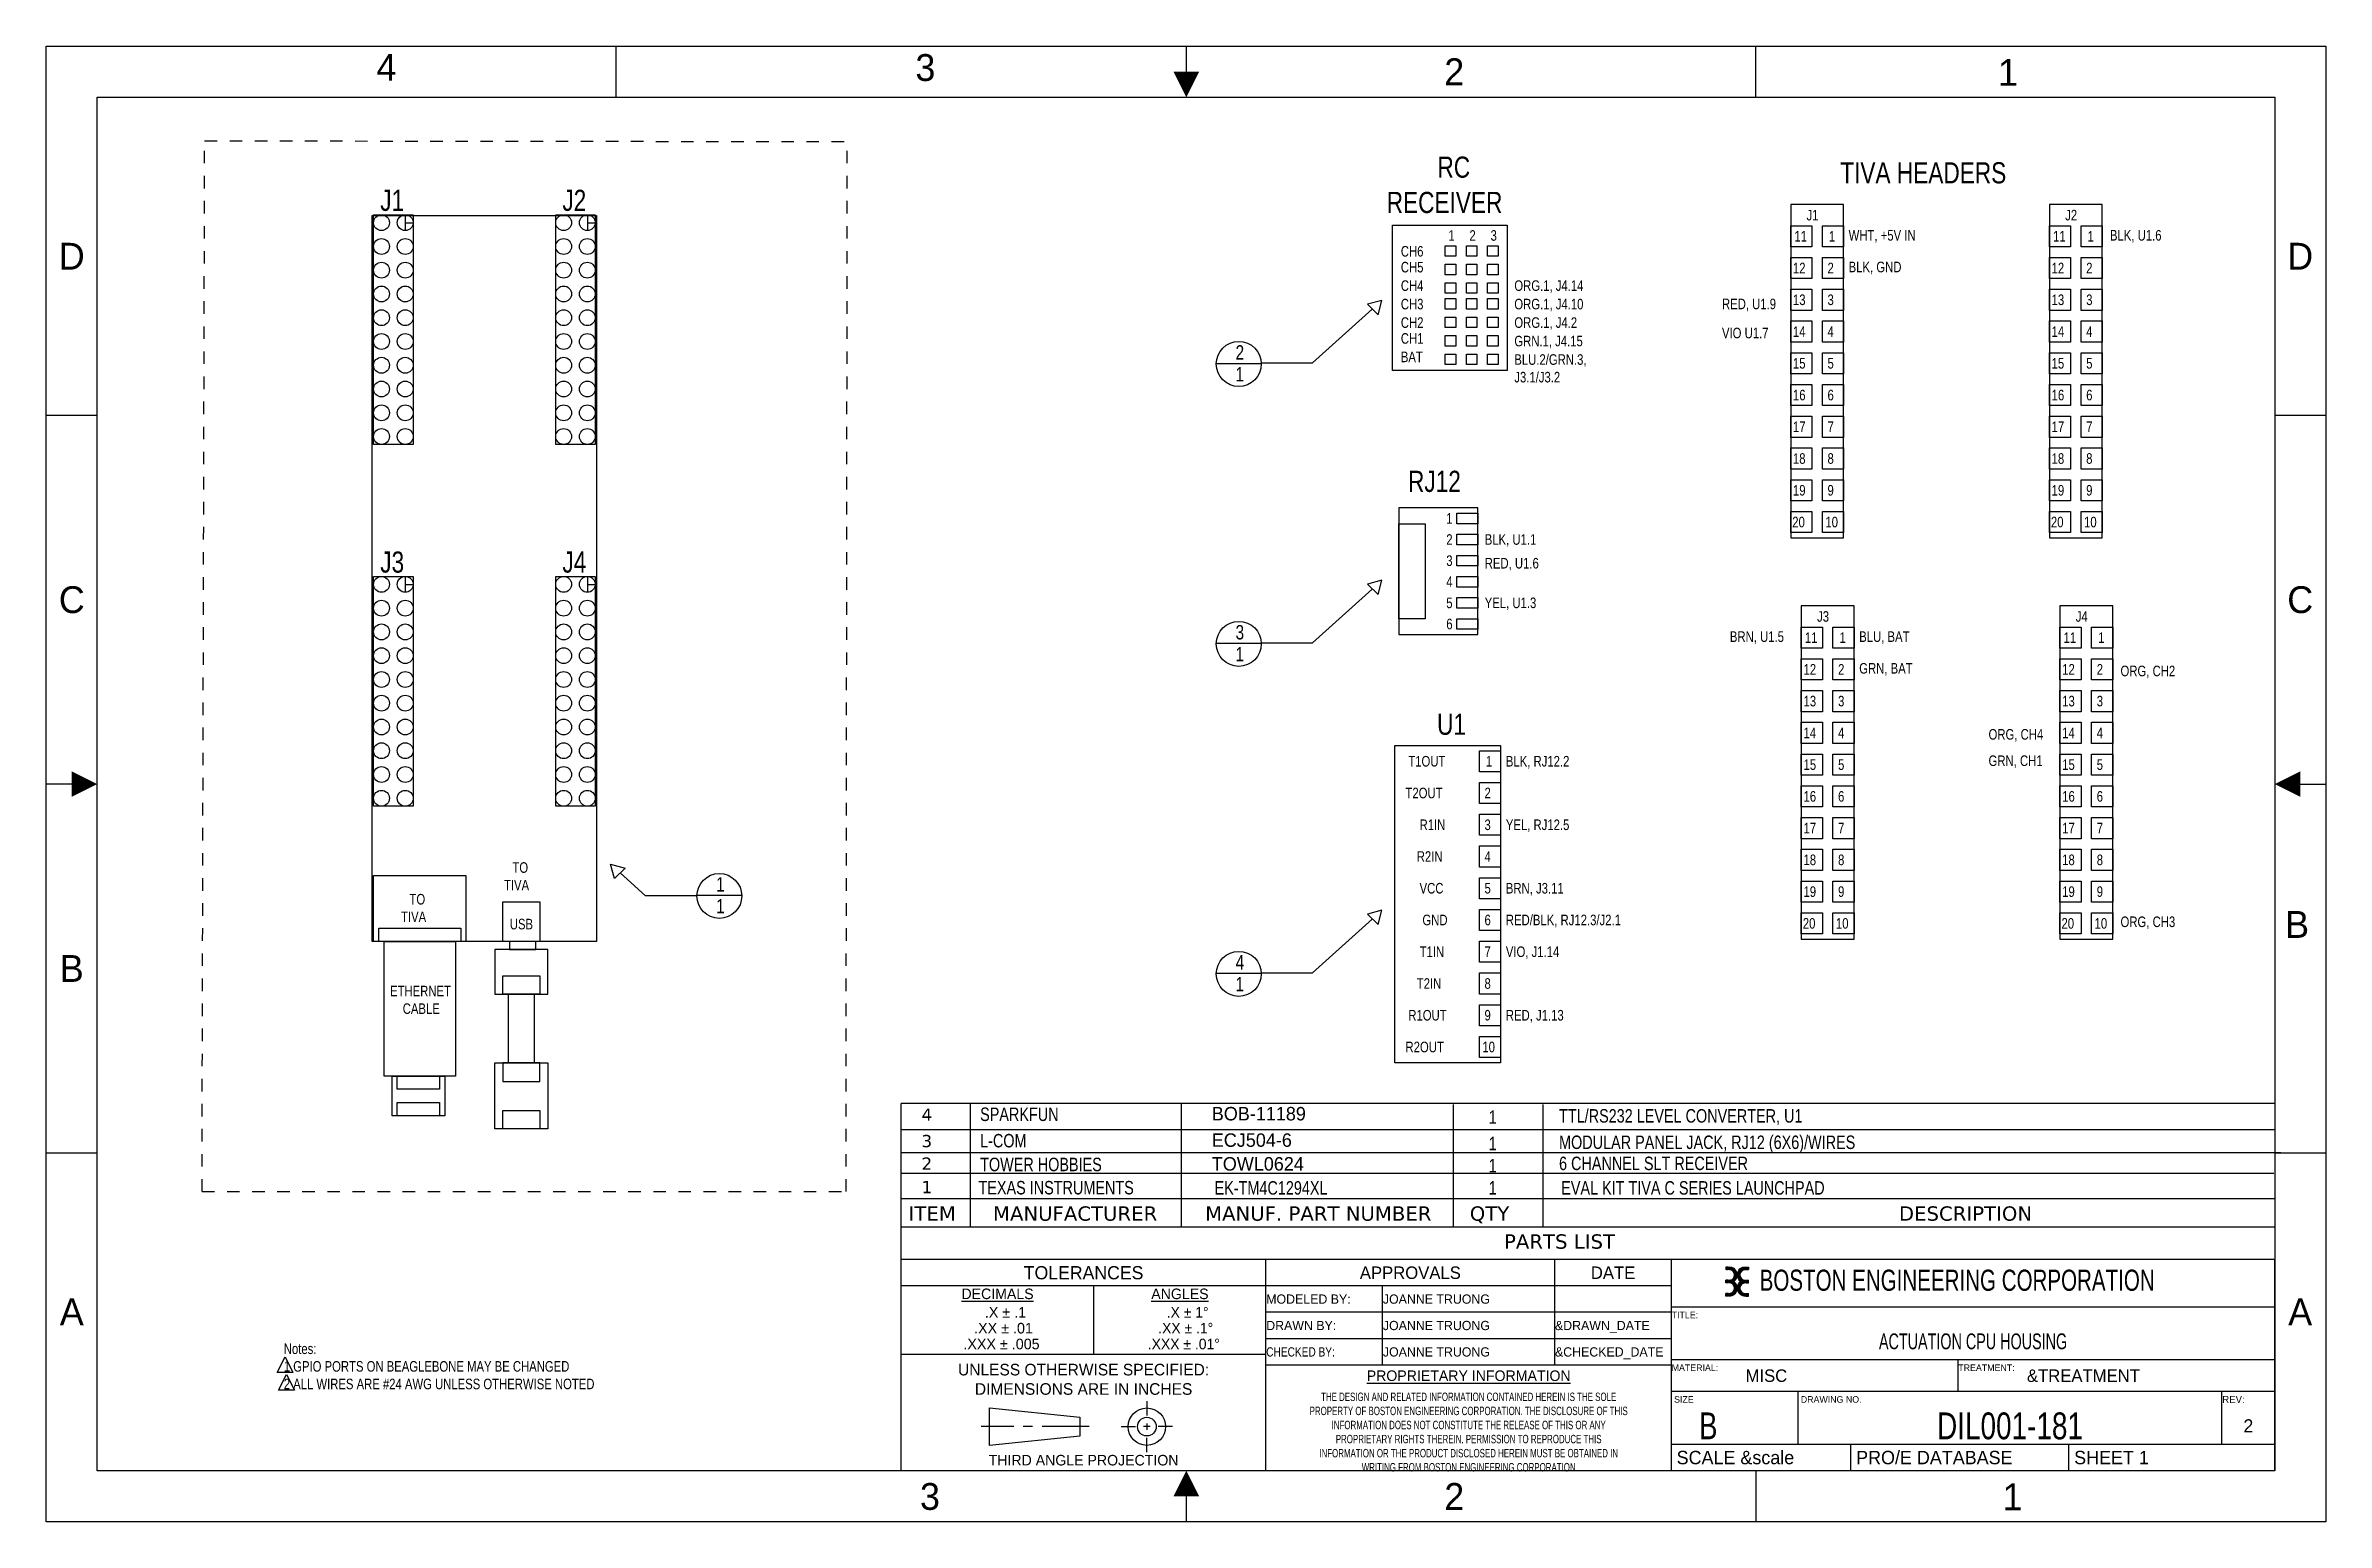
# Model space of a CAD drawing. Extents: x 0 to 432, y 0 to 280.
import ezdxf
from ezdxf.enums import TextEntityAlignment as Align

# ---------------------------------------------------------------- set-up
doc = ezdxf.new("R2010")
doc.units = 0
doc.header["$LTSCALE"] = 23.749
doc.linetypes.add('CENTER', pattern=[0.6, 0.375, -0.075, 0.075, -0.075])
doc.linetypes.add('DOT', pattern=[0.2, 0.1, -0.1])
doc.layers.get('0').update_dxf_attribs({"linetype": 'CONTINUOUS', "lineweight": 30})
doc.layers.add('DEFAULT_1', color=160, linetype='CONTINUOUS', lineweight=30)
doc.styles.add('BEC', font='verdana.ttf')
doc.styles.get("Standard").update_dxf_attribs({"font": 'txt', "width": 0.8})
doc.styles.add('TEXTSTYLE_1', font='txt')
doc.styles.add('TEXTSTYLE_2', font='txt', dxfattribs={"width": 0.7})
doc.styles.add('TEXTSTYLE_3', font='txt', dxfattribs={"width": 0.8197})
doc.styles.add('TEXTSTYLE_4', font='txt')
doc.styles.add('TEXTSTYLE_5', font='txt', dxfattribs={"width": 0.8})
pattern_1 = [(45, (0, 0), (-0.022097087, 0.022097087), [])]

# ---------------------------------------------------------------- blocks, each defined once
blk = doc.blocks.new('*U26')
blk.add_lwpolyline([(-2, 0.5), (2, 0.5), (2, -1.5), (-2, -1.5)], close=True)
blk = doc.blocks.new('*U27')
at = {"color": 0, "linetype": 'ByBlock', "lineweight": -2, "transparency": 16777216}
for p in [(0, 0), (0, -4), (0, -8), (0, -12), (0, -16), (0, -20)]:
    blk.add_blockref('*U26', p, dxfattribs=at)

msp = doc.modelspace()

# ---------------------------------------------------------------- hatches: boundary and pattern name
at = {"linetype": 'Continuous'}
h = msp.add_hatch(dxfattribs=at)
h.set_pattern_fill('B', scale=0.03125, angle=45, style=0, pattern_type=0)
h.set_pattern_definition(pattern_1)
h.paths.add_polyline_path([(318.67, 42.73), (318.17, 42.73), (318.17, 43.23), (318.67, 43.23)])
h.paths.add_polyline_path([(318.67, 45.23), (318.17, 45.23), (318.17, 45.73), (318.67, 45.73)])
h.paths.add_polyline_path([(318.67, 47.73), (318.17, 47.73), (318.17, 48.23), (318.67, 48.23)])
edge = h.paths.add_edge_path()
edge.add_line((318.82, 48.23), (318.82, 47.73))
edge.add_arc((318.82, 46.73), 1, -90, 90, ccw=False)
edge.add_line((318.82, 45.73), (318.82, 45.23))
edge.add_arc((318.82, 44.23), 1, -90, 90, ccw=False)
edge.add_line((318.82, 43.23), (318.82, 42.73))
edge.add_arc((318.82, 44.23), 1.5, 270, 416.4427)
edge.add_arc((318.82, 46.73), 1.5, 303.5573, 450)
h = msp.add_hatch(dxfattribs=at)
h.set_pattern_fill('E', color=2, scale=0.03125, angle=45, style=0, pattern_type=0)
h.set_pattern_definition(pattern_1)
h.paths.add_polyline_path([(321.97, 42.73), (322.47, 42.73), (322.47, 43.23), (321.97, 43.23)])
h.paths.add_polyline_path([(321.97, 45.23), (322.47, 45.23), (322.47, 45.73), (321.97, 45.73)])
h.paths.add_polyline_path([(321.97, 47.73), (322.47, 47.73), (322.47, 48.23), (321.97, 48.23)])
edge = h.paths.add_edge_path()
edge.add_line((321.82, 48.23), (321.82, 47.73))
edge.add_arc((321.82, 46.73), 1, 90, 270)
edge.add_line((321.82, 45.73), (321.82, 45.23))
edge.add_arc((321.82, 44.23), 1, 90, 270)
edge.add_line((321.82, 43.23), (321.82, 42.73))
edge.add_arc((321.82, 44.23), 1.5, 123.5573, 270, ccw=False)
edge.add_arc((321.82, 46.73), 1.5, 90, 236.4427, ccw=False)

# ---------------------------------------------------------------- linework, layer by layer
at = {"color": 7, "linetype": 'Continuous'}
for p, q in [((0, 0), (0, 279.4)), ((0, 279.4), (431.8, 279.4)), ((107.95, 269.75), (107.95, 279.4)), ((323.85, 269.75), (323.85, 279.4)), ((431.8, 279.4), (431.8, 0)), ((9.65, 9.65), (9.65, 269.75)), ((9.65, 269.75), (422.15, 269.75)), ((422.15, 269.75), (422.15, 9.65)), ((0, 209.55), (9.65, 209.55)), ((422.15, 209.55), (431.8, 209.55)), ((0, 69.85), (9.65, 69.85)), ((422.15, 69.85), (431.8, 69.85)), ((318.67, 48.23), (318.17, 48.23)), ((318.17, 48.23), (318.17, 47.73)), ((318.67, 47.73), (318.17, 47.73)), ((318.67, 48.23), (318.67, 47.73)), ((318.82, 48.23), (318.82, 47.73)), ((318.67, 45.73), (318.17, 45.73)), ((318.17, 45.23), (318.17, 45.73)), ((318.67, 45.23), (318.17, 45.23)), ((318.67, 43.23), (318.17, 43.23)), ((318.17, 42.73), (318.17, 43.23)), ((318.67, 45.23), (318.67, 45.73)), ((318.67, 42.73), (318.67, 43.23)), ((318.82, 45.23), (318.82, 45.73)), ((318.82, 42.73), (318.82, 43.23)), ((318.67, 42.73), (318.17, 42.73)), ((208.49, 22.84), (208.49, 20.13)), ((178.65, 21.54), (195.79, 19.77)), ((178.65, 14.45), (178.65, 21.54)), ((195.79, 19.77), (195.79, 16.22)), ((203.65, 18), (206.36, 18)), ((209.11, 18), (207.88, 18)), ((208.49, 18.58), (208.49, 17.38)), ((213.33, 18), (210.62, 18)), ((195.79, 16.22), (178.65, 14.45)), ((208.49, 13.16), (208.49, 15.86)), ((422.15, 9.65), (9.65, 9.65)), ((323.85, 9.65), (323.85, 0)), ((431.8, 0), (0, 0))]:
    msp.add_line(p, q, dxfattribs=at)
at = {"linetype": 'DOT'}
for p, q in [((29.5, 62.5), (30, 261.5)), ((30, 261.5), (151.74, 261.36)), ((151.5, 62.5), (151.74, 261.36)), ((29.5, 62.5), (151.5, 62.5))]:
    msp.add_line(p, q, dxfattribs=at)
for p, q in [((68, 247.5), (68, 244.5)), ((102.5, 247.5), (102.5, 244.5)), ((68, 246), (69.5, 246)), ((102.5, 246), (104, 246)), ((239.89, 219.44), (251.19, 229.6)), ((221.64, 219.36), (230.16, 219.36)), ((230.26, 219.44), (239.89, 219.44)), ((68, 179), (68, 176)), ((68, 177.5), (69.5, 177.5)), ((102.5, 179), (102.5, 176)), ((102.5, 177.5), (104, 177.5)), ((239.89, 166.44), (251.19, 176.6)), ((221.64, 166.36), (230.16, 166.36)), ((230.26, 166.44), (239.89, 166.44)), ((113.54, 118.54), (108.73, 122.86)), ((123.14, 118.54), (113.54, 118.54)), ((123.25, 118.62), (131.75, 118.62)), ((239.89, 103.94), (251.19, 114.1)), ((221.64, 103.86), (230.16, 103.86)), ((230.26, 103.94), (239.89, 103.94)), ((161.95, 49.65), (161.95, 79.22)), ((422.15, 79.22), (161.95, 79.22)), ((422.15, 74.22), (161.95, 74.22)), ((423.3, 69.86), (161.95, 69.86)), ((422.15, 61.14), (161.95, 61.14)), ((422.15, 55.75), (161.95, 55.75)), ((43.73, 28.25), (45.23, 31.25)), ((45.23, 31.25), (46.73, 28.25)), ((46.73, 28.25), (43.73, 28.25)), ((43.99, 24.89), (45.49, 27.89)), ((45.49, 27.89), (46.99, 24.89)), ((46.99, 24.89), (43.99, 24.89))]:
    msp.add_line(p, q)
at = {"linetype": 'Continuous'}
for p, q in [((175, 79.22), (175, 55.75)), ((215, 79.22), (215, 55.75)), ((266.5, 79), (266.5, 55.75)), ((283.5, 79), (283.5, 55.75)), ((161.95, 66), (422, 66))]:
    msp.add_line(p, q, dxfattribs=at)
at = {"color": 2, "linetype": 'Continuous'}
for p, q in [((231.05, 49.65), (161.95, 49.65)), ((161.95, 9.65), (161.95, 49.65)), ((231.05, 9.65), (231.05, 49.65)), ((307.85, 49.65), (231.05, 49.65)), ((231.05, 9.65), (231.05, 49.65)), ((285.75, 29.65), (285.75, 49.65)), ((307.85, 9.65), (307.85, 49.65)), ((422.15, 49.65), (307.85, 49.65)), ((307.85, 9.65), (307.85, 49.65)), ((422.15, 9.65), (422.15, 49.65)), ((231.05, 44.65), (161.95, 44.65)), ((198.45, 31.65), (198.45, 44.65)), ((307.85, 44.65), (231.05, 44.65)), ((253.15, 29.65), (253.15, 44.65)), ((307.85, 39.65), (231.05, 39.65)), ((422.15, 40.65), (307.85, 40.65)), ((307.85, 34.65), (231.05, 34.65)), ((231.05, 31.65), (161.95, 31.65)), ((422.15, 30.65), (307.85, 30.65)), ((362.15, 24.65), (362.15, 30.65)), ((307.85, 29.65), (231.05, 29.65)), ((422.15, 24.65), (307.85, 24.65)), ((331.85, 14.65), (331.85, 24.65)), ((412.15, 14.65), (412.15, 24.65)), ((422.15, 14.65), (307.85, 14.65)), ((341.85, 9.65), (341.85, 14.65)), ((383.15, 9.65), (383.15, 14.65)), ((231.05, 9.65), (161.95, 9.65)), ((307.85, 9.65), (231.05, 9.65)), ((422.15, 9.65), (307.85, 9.65))]:
    msp.add_line(p, q, dxfattribs=at)
at = {"color": 1, "linetype": 'Continuous'}
for p, q in [((321.82, 48.23), (321.82, 47.73)), ((321.97, 48.23), (322.47, 48.23)), ((321.97, 48.23), (321.97, 47.73)), ((321.97, 47.73), (322.47, 47.73)), ((322.47, 48.23), (322.47, 47.73)), ((321.82, 45.23), (321.82, 45.73)), ((321.82, 42.73), (321.82, 43.23)), ((321.97, 45.73), (322.47, 45.73)), ((321.97, 45.23), (321.97, 45.73)), ((321.97, 45.23), (322.47, 45.23)), ((321.97, 43.23), (322.47, 43.23)), ((321.97, 42.73), (321.97, 43.23)), ((322.47, 45.23), (322.47, 45.73)), ((322.47, 42.73), (322.47, 43.23)), ((321.97, 42.73), (322.47, 42.73))]:
    msp.add_line(p, q, dxfattribs=at)
at = {"color": 7, "linetype": 'Continuous', "const_width": 0.254}
for points in [[(215.97, 279.4), (215.97, 274.57)], [(0, 139.68), (4.83, 139.68)], [(423.2, 139.66), (431.8, 139.66)], [(215.97, 0), (215.97, 4.83)]]:
    msp.add_lwpolyline(points, dxfattribs=at)
for points in [[(104.25, 109.88), (61.75, 109.88), (61.75, 247.38), (104.25, 247.38)], [(62, 247.5), (69.5, 247.5), (69.5, 204), (62, 204)], [(96.5, 247.5), (104, 247.5), (104, 204), (96.5, 204)], [(330.45, 186.3), (340.47, 186.3), (340.47, 249.43), (330.45, 249.43)], [(379.45, 186.3), (389.47, 186.3), (389.47, 249.43), (379.45, 249.43)], [(330.45, 245.42), (334.46, 245.42), (334.46, 241.41), (330.45, 241.41)], [(336.46, 245.42), (340.47, 245.42), (340.47, 241.41), (336.46, 241.41)], [(379.45, 245.42), (383.46, 245.42), (383.46, 241.41), (379.45, 241.41)], [(385.46, 245.42), (389.47, 245.42), (389.47, 241.41), (385.46, 241.41)], [(265.02, 241.63), (267.02, 241.63), (267.02, 239.63), (265.02, 239.63)], [(265.02, 238.13), (267.02, 238.13), (267.02, 236.13), (265.02, 236.13)], [(269.02, 241.63), (271.02, 241.63), (271.02, 239.63), (269.02, 239.63)], [(269.02, 238.13), (271.02, 238.13), (271.02, 236.13), (269.02, 236.13)], [(273.02, 241.63), (275.02, 241.63), (275.02, 239.63), (273.02, 239.63)], [(273.02, 238.13), (275.02, 238.13), (275.02, 236.13), (273.02, 236.13)], [(330.45, 239.41), (334.46, 239.41), (334.46, 235.4), (330.45, 235.4)], [(336.46, 239.41), (340.47, 239.41), (340.47, 235.4), (336.46, 235.4)], [(379.45, 239.41), (383.46, 239.41), (383.46, 235.4), (379.45, 235.4)], [(385.46, 239.41), (389.47, 239.41), (389.47, 235.4), (385.46, 235.4)], [(265.02, 234.63), (267.02, 234.63), (267.02, 232.63), (265.02, 232.63)], [(269.02, 234.63), (271.02, 234.63), (271.02, 232.63), (269.02, 232.63)], [(273.02, 234.63), (275.02, 234.63), (275.02, 232.63), (273.02, 232.63)], [(330.45, 233.4), (334.46, 233.4), (334.46, 229.39), (330.45, 229.39)], [(336.46, 233.4), (340.47, 233.4), (340.47, 229.39), (336.46, 229.39)], [(379.45, 233.4), (383.46, 233.4), (383.46, 229.39), (379.45, 229.39)], [(385.46, 233.4), (389.47, 233.4), (389.47, 229.39), (385.46, 229.39)], [(250.3, 230.57), (252.29, 228.57), (253.03, 231.29)], [(265.02, 231.63), (267.02, 231.63), (267.02, 229.63), (265.02, 229.63)], [(269.02, 231.63), (271.02, 231.63), (271.02, 229.63), (269.02, 229.63)], [(273.02, 231.63), (275.02, 231.63), (275.02, 229.63), (273.02, 229.63)], [(265.02, 228.13), (267.02, 228.13), (267.02, 226.13), (265.02, 226.13)], [(269.02, 228.13), (271.02, 228.13), (271.02, 226.13), (269.02, 226.13)], [(273.02, 228.13), (275.02, 228.13), (275.02, 226.13), (273.02, 226.13)], [(330.45, 227.39), (334.46, 227.39), (334.46, 223.38), (330.45, 223.38)], [(336.46, 227.39), (340.47, 227.39), (340.47, 223.38), (336.46, 223.38)], [(379.45, 227.39), (383.46, 227.39), (383.46, 223.38), (379.45, 223.38)], [(385.46, 227.39), (389.47, 227.39), (389.47, 223.38), (385.46, 223.38)], [(265.02, 224.63), (267.02, 224.63), (267.02, 222.63), (265.02, 222.63)], [(265.02, 221.13), (267.02, 221.13), (267.02, 219.13), (265.02, 219.13)], [(269.02, 224.63), (271.02, 224.63), (271.02, 222.63), (269.02, 222.63)], [(269.02, 221.13), (271.02, 221.13), (271.02, 219.13), (269.02, 219.13)], [(273.02, 224.63), (275.02, 224.63), (275.02, 222.63), (273.02, 222.63)], [(273.02, 221.13), (275.02, 221.13), (275.02, 219.13), (273.02, 219.13)], [(330.45, 221.37), (334.46, 221.37), (334.46, 217.37), (330.45, 217.37)], [(336.46, 221.37), (340.47, 221.37), (340.47, 217.37), (336.46, 217.37)], [(379.45, 221.37), (383.46, 221.37), (383.46, 217.37), (379.45, 217.37)], [(385.46, 221.37), (389.47, 221.37), (389.47, 217.37), (385.46, 217.37)], [(330.45, 215.36), (334.46, 215.36), (334.46, 211.35), (330.45, 211.35)], [(336.46, 215.36), (340.47, 215.36), (340.47, 211.35), (336.46, 211.35)], [(379.45, 215.36), (383.46, 215.36), (383.46, 211.35), (379.45, 211.35)], [(385.46, 215.36), (389.47, 215.36), (389.47, 211.35), (385.46, 211.35)], [(330.45, 209.35), (334.46, 209.35), (334.46, 205.34), (330.45, 205.34)], [(336.46, 209.35), (340.47, 209.35), (340.47, 205.34), (336.46, 205.34)], [(379.45, 209.35), (383.46, 209.35), (383.46, 205.34), (379.45, 205.34)], [(385.46, 209.35), (389.47, 209.35), (389.47, 205.34), (385.46, 205.34)], [(330.45, 203.34), (334.46, 203.34), (334.46, 199.33), (330.45, 199.33)], [(336.46, 203.34), (340.47, 203.34), (340.47, 199.33), (336.46, 199.33)], [(379.45, 203.34), (383.46, 203.34), (383.46, 199.33), (379.45, 199.33)], [(385.46, 203.34), (389.47, 203.34), (389.47, 199.33), (385.46, 199.33)], [(330.45, 197.33), (334.46, 197.33), (334.46, 193.32), (330.45, 193.32)], [(336.46, 197.33), (340.47, 197.33), (340.47, 193.32), (336.46, 193.32)], [(379.45, 197.33), (383.46, 197.33), (383.46, 193.32), (379.45, 193.32)], [(385.46, 197.33), (389.47, 197.33), (389.47, 193.32), (385.46, 193.32)], [(271.21, 192), (256.21, 192), (256.21, 168), (271.21, 168)], [(330.45, 191.31), (334.46, 191.31), (334.46, 187.31), (330.45, 187.31)], [(336.46, 191.31), (340.47, 191.31), (340.47, 187.31), (336.46, 187.31)], [(379.45, 191.31), (383.46, 191.31), (383.46, 187.31), (379.45, 187.31)], [(385.46, 191.31), (389.47, 191.31), (389.47, 187.31), (385.46, 187.31)], [(256.21, 189), (261.21, 189), (261.21, 171), (256.21, 171)], [(62, 179), (69.5, 179), (69.5, 135.5), (62, 135.5)], [(96.5, 179), (104, 179), (104, 135.5), (96.5, 135.5)], [(250.3, 177.57), (252.29, 175.57), (253.03, 178.29)], [(332.45, 110.3), (342.47, 110.3), (342.47, 173.43), (332.45, 173.43)], [(381.45, 110.3), (391.47, 110.3), (391.47, 173.43), (381.45, 173.43)], [(332.45, 169.42), (336.46, 169.42), (336.46, 165.41), (332.45, 165.41)], [(338.46, 169.42), (342.47, 169.42), (342.47, 165.41), (338.46, 165.41)], [(381.45, 169.42), (385.46, 169.42), (385.46, 165.41), (381.45, 165.41)], [(387.46, 169.42), (391.47, 169.42), (391.47, 165.41), (387.46, 165.41)], [(332.45, 163.41), (336.46, 163.41), (336.46, 159.4), (332.45, 159.4)], [(338.46, 163.41), (342.47, 163.41), (342.47, 159.4), (338.46, 159.4)], [(381.45, 163.41), (385.46, 163.41), (385.46, 159.4), (381.45, 159.4)], [(387.46, 163.41), (391.47, 163.41), (391.47, 159.4), (387.46, 159.4)], [(332.45, 157.4), (336.46, 157.4), (336.46, 153.39), (332.45, 153.39)], [(338.46, 157.4), (342.47, 157.4), (342.47, 153.39), (338.46, 153.39)], [(381.45, 157.4), (385.46, 157.4), (385.46, 153.39), (381.45, 153.39)], [(387.46, 157.4), (391.47, 157.4), (391.47, 153.39), (387.46, 153.39)], [(332.45, 151.39), (336.46, 151.39), (336.46, 147.38), (332.45, 147.38)], [(338.46, 151.39), (342.47, 151.39), (342.47, 147.38), (338.46, 147.38)], [(381.45, 151.39), (385.46, 151.39), (385.46, 147.38), (381.45, 147.38)], [(387.46, 151.39), (391.47, 151.39), (391.47, 147.38), (387.46, 147.38)], [(255.45, 147.01), (275.49, 147.01), (275.49, 86.89), (255.45, 86.89)], [(271.48, 146.01), (275.49, 146.01), (275.49, 142), (271.48, 142)], [(332.45, 145.37), (336.46, 145.37), (336.46, 141.37), (332.45, 141.37)], [(338.46, 145.37), (342.47, 145.37), (342.47, 141.37), (338.46, 141.37)], [(381.45, 145.37), (385.46, 145.37), (385.46, 141.37), (381.45, 141.37)], [(387.46, 145.37), (391.47, 145.37), (391.47, 141.37), (387.46, 141.37)], [(271.48, 140), (275.49, 140), (275.49, 135.99), (271.48, 135.99)], [(332.45, 139.36), (336.46, 139.36), (336.46, 135.35), (332.45, 135.35)], [(338.46, 139.36), (342.47, 139.36), (342.47, 135.35), (338.46, 135.35)], [(381.45, 139.36), (385.46, 139.36), (385.46, 135.35), (381.45, 135.35)], [(387.46, 139.36), (391.47, 139.36), (391.47, 135.35), (387.46, 135.35)], [(271.48, 133.99), (275.49, 133.99), (275.49, 129.98), (271.48, 129.98)], [(332.45, 133.35), (336.46, 133.35), (336.46, 129.34), (332.45, 129.34)], [(338.46, 133.35), (342.47, 133.35), (342.47, 129.34), (338.46, 129.34)], [(381.45, 133.35), (385.46, 133.35), (385.46, 129.34), (381.45, 129.34)], [(387.46, 133.35), (391.47, 133.35), (391.47, 129.34), (387.46, 129.34)], [(271.48, 127.97), (275.49, 127.97), (275.49, 123.97), (271.48, 123.97)], [(332.45, 127.34), (336.46, 127.34), (336.46, 123.33), (332.45, 123.33)], [(338.46, 127.34), (342.47, 127.34), (342.47, 123.33), (338.46, 123.33)], [(381.45, 127.34), (385.46, 127.34), (385.46, 123.33), (381.45, 123.33)], [(387.46, 127.34), (391.47, 127.34), (391.47, 123.33), (387.46, 123.33)], [(79.5, 109.88), (62, 109.88), (62, 122.38), (79.5, 122.38)], [(109.63, 123.78), (107.65, 121.78), (106.91, 124.49)], [(271.48, 121.96), (275.49, 121.96), (275.49, 117.95), (271.48, 117.95)], [(332.45, 121.33), (336.46, 121.33), (336.46, 117.32), (332.45, 117.32)], [(338.46, 121.33), (342.47, 121.33), (342.47, 117.32), (338.46, 117.32)], [(381.45, 121.33), (385.46, 121.33), (385.46, 117.32), (381.45, 117.32)], [(387.46, 121.33), (391.47, 121.33), (391.47, 117.32), (387.46, 117.32)], [(93.5, 109.88), (86.5, 109.88), (86.5, 117.38), (93.5, 117.38)], [(78.5, 109.88), (63, 109.88), (63, 112.38), (78.5, 112.38)], [(250.3, 115.07), (252.29, 113.07), (253.03, 115.79)], [(271.48, 115.95), (275.49, 115.95), (275.49, 111.94), (271.48, 111.94)], [(332.45, 115.31), (336.46, 115.31), (336.46, 111.31), (332.45, 111.31)], [(338.46, 115.31), (342.47, 115.31), (342.47, 111.31), (338.46, 111.31)], [(381.45, 115.31), (385.46, 115.31), (385.46, 111.31), (381.45, 111.31)], [(387.46, 115.31), (391.47, 115.31), (391.47, 111.31), (387.46, 111.31)], [(77.5, 84.38), (64, 84.38), (64, 109.88), (77.5, 109.88)], [(95, 108.38), (85, 108.38), (85, 99.88), (95, 99.88)], [(92.75, 109.88), (87.75, 109.88), (87.75, 108.38), (92.75, 108.38)], [(271.48, 109.94), (275.49, 109.94), (275.49, 105.93), (271.48, 105.93)], [(271.48, 103.93), (275.49, 103.93), (275.49, 99.92), (271.48, 99.92)], [(93.5, 99.88), (86.5, 99.88), (86.5, 103.38), (93.5, 103.38)], [(92.5, 99.88), (87.5, 99.88), (87.5, 86.88), (92.5, 86.88)], [(271.48, 97.91), (275.49, 97.91), (275.49, 93.91), (271.48, 93.91)], [(271.48, 91.9), (275.49, 91.9), (275.49, 87.89), (271.48, 87.89)], [(95, 74.38), (85, 74.38), (85, 86.88), (95, 86.88)], [(93.5, 86.88), (86.5, 86.88), (86.5, 83.38), (93.5, 83.38)], [(75.5, 76.88), (65.5, 76.88), (65.5, 84.38), (75.5, 84.38)], [(74.5, 81.88), (66.5, 81.88), (66.5, 84.38), (74.5, 84.38)], [(74.5, 76.88), (66.5, 76.88), (66.5, 79.38), (74.5, 79.38)], [(93.5, 74.38), (86.5, 74.38), (86.5, 77.88), (93.5, 77.88)]]:
    msp.add_lwpolyline(points, close=True)
at = {"linetype": 'Continuous'}
msp.add_lwpolyline([(255, 245.5), (276.75, 245.5), (276.75, 218), (255, 218)], close=True, dxfattribs=at)
for centre, radius in [((63.5, 246), 1.5), ((98, 246), 1.5), ((63.5, 241.5), 1.5), ((68, 241.5), 1.5), ((98, 241.5), 1.5), ((102.5, 241.5), 1.5), ((63.5, 237), 1.5), ((68, 237), 1.5), ((98, 237), 1.5), ((102.5, 237), 1.5), ((63.5, 232.5), 1.5), ((68, 232.5), 1.5), ((98, 232.5), 1.5), ((102.5, 232.5), 1.5), ((63.5, 228), 1.5), ((68, 228), 1.5), ((98, 228), 1.5), ((102.5, 228), 1.5), ((63.5, 223.5), 1.5), ((68, 223.5), 1.5), ((98, 223.5), 1.5), ((102.5, 223.5), 1.5), ((63.5, 219), 1.5), ((68, 219), 1.5), ((98, 219), 1.5), ((102.5, 219), 1.5), ((225.9, 219.24), 4.26), ((63.5, 214.5), 1.5), ((68, 214.5), 1.5), ((98, 214.5), 1.5), ((102.5, 214.5), 1.5), ((63.5, 210), 1.5), ((68, 210), 1.5), ((98, 210), 1.5), ((102.5, 210), 1.5), ((63.5, 205.5), 1.5), ((68, 205.5), 1.5), ((98, 205.5), 1.5), ((102.5, 205.5), 1.5), ((63.5, 177.5), 1.5), ((98, 177.5), 1.5), ((63.5, 173), 1.5), ((68, 173), 1.5), ((98, 173), 1.5), ((102.5, 173), 1.5), ((63.5, 168.5), 1.5), ((68, 168.5), 1.5), ((98, 168.5), 1.5), ((102.5, 168.5), 1.5), ((225.9, 166.24), 4.26), ((63.5, 164), 1.5), ((68, 164), 1.5), ((98, 164), 1.5), ((102.5, 164), 1.5), ((63.5, 159.5), 1.5), ((68, 159.5), 1.5), ((98, 159.5), 1.5), ((102.5, 159.5), 1.5), ((63.5, 155), 1.5), ((68, 155), 1.5), ((98, 155), 1.5), ((102.5, 155), 1.5), ((63.5, 150.5), 1.5), ((68, 150.5), 1.5), ((98, 150.5), 1.5), ((102.5, 150.5), 1.5), ((63.5, 146), 1.5), ((68, 146), 1.5), ((98, 146), 1.5), ((102.5, 146), 1.5), ((63.5, 141.5), 1.5), ((68, 141.5), 1.5), ((98, 141.5), 1.5), ((102.5, 141.5), 1.5), ((63.5, 137), 1.5), ((68, 137), 1.5), ((98, 137), 1.5), ((102.5, 137), 1.5), ((127.5, 118.5), 4.25), ((225.9, 103.74), 4.26)]:
    msp.add_circle(centre, radius)
at = {"color": 7}
for centre in [(68, 246), (102.5, 246), (68, 177.5), (102.5, 177.5)]:
    msp.add_circle(centre, 1.5, dxfattribs=at)
at = {"color": 7, "linetype": 'Continuous'}
for radius in [3.54, 1.77]:
    msp.add_circle((208.49, 18), radius, dxfattribs=at)
for centre, radius, start, end in [((318.82, 46.73), 1.5, 303.5573, 90), ((318.82, 46.73), 1, 270, 90), ((318.82, 44.23), 1.5, 270, 56.4427), ((318.82, 44.23), 1, 270, 90)]:
    msp.add_arc(centre, radius, start, end, dxfattribs=at)
at = {"color": 1, "linetype": 'Continuous'}
for centre, radius, start, end in [((321.82, 46.73), 1.5, 90, 236.4427), ((321.82, 46.73), 1, 90, 270), ((321.82, 44.23), 1.5, 123.5573, 270), ((321.82, 44.23), 1, 90, 270)]:
    msp.add_arc(centre, radius, start, end, dxfattribs=at)
at = {"color": 7, "linetype": 'Continuous'}
for points in [[(215.97, 269.75), (213.56, 274.57), (218.38, 274.57)], [(4.83, 137.27), (4.83, 142.09), (9.65, 139.68)], [(426.97, 142.09), (426.97, 137.27), (422.15, 139.68)], [(215.97, 9.65), (218.38, 4.83), (213.56, 4.83)]]:
    msp.add_solid(points, dxfattribs=at)
at = {"layer": 'DEFAULT_1', "color": 7, "linetype": 'CENTER'}
msp.add_line((197.53, 18), (177.12, 18), dxfattribs=at)

# ---------------------------------------------------------------- block references
msp.add_blockref('*U27', (269.21, 190.5))

# ---------------------------------------------------------------- texts
at = {"color": 2, "linetype": 'Continuous', "style": 'TEXTSTYLE_1'}
for s, height, p in [('4', 5.08, (64.45, 272.89)), ('3', 5.08, (166.53, 272.84)), ('2', 5.08, (266.72, 272.04)), ('1', 5.08, (371.62, 271.92)), ('D', 5.08, (4.83, 237.11)), ('D', 5.08, (426.97, 237.11)), ('C', 5.08, (4.83, 172.07)), ('C', 5.08, (426.97, 172.07)), ('B', 5.08, (426.39, 110.56)), ('B', 5.08, (4.83, 102.22)), ('TOLERANCES', 2.5, (196.5, 45.9)), ('APPROVALS', 2.362, (258.4, 45.97)), ('DATE', 2.362, (296.8, 45.97)), ('%%uDECIMALS', 2, (180.2, 42.15)), ('%%uANGLES', 2, (214.75, 42.15)), ('A', 5.08, (4.83, 37.21)), ('A', 5.08, (426.97, 37.21)), ('%%uPROPRIETARY INFORMATION', 2, (269.45, 26.65)), ('2', 2.5, (417.15, 16.9)), ('THIRD ANGLE PROJECTION', 2, (196.5, 10.65)), ('3', 5.08, (167.4, 2.24)), ('2', 5.08, (266.72, 2.24)), ('1', 5.08, (372.49, 2.18))]:
    msp.add_text(s, height=height, dxfattribs=at).set_placement(p, align=Align.CENTER)
at = {"width": 0.8}
for s, p in [('2', (225.29, 220.07)), ('1', (225.29, 215.93)), ('3', (225.29, 167.07)), ('1', (225.29, 162.93)), ('1', (126.89, 119.32)), ('1', (126.89, 115.2)), ('4', (225.29, 104.57)), ('1', (225.29, 100.43))]:
    msp.add_text(s, height=2.73, dxfattribs=at).set_placement(p)
at = {"style": 'BEC'}
for s, height, p in [('4', 2.31, (165.8, 75.93)), ('3', 2.31, (165.8, 70.93)), ('2', 2.31, (165.8, 66.66)), ('1', 2.31, (165.8, 62.21)), ('ITEM', 2.717, (163.34, 57)), ('MANUFACTURER', 2.7171, (179.34, 57)), ('MANUF. PART NUMBER', 2.7171, (219.52, 57)), ('QTY', 2.717, (269.66, 57)), ('DESCRIPTION', 2.7171, (350.95, 57)), ('PARTS LIST', 2.717, (276.14, 51.7))]:
    msp.add_text(s, height=height, dxfattribs=at).set_placement(p)
at = {"color": 7, "linetype": 'Continuous', "style": 'TEXTSTYLE_5', "width": 0.727778}
msp.add_text('BOSTON ENGINEERING CORPORATION', height=4, dxfattribs=at).set_placement((324.57, 43.73))
at = {"color": 2, "linetype": 'Continuous'}
for s, height, style, width, p in [('    .X %%p .1', 2, 'TEXTSTYLE_1', 1.015152, (180.2, 38.65)), ('    .X %%p 1%%d', 2, 'TEXTSTYLE_1', 0.984848, (214.75, 38.65)), ('  .XXX %%p .005', 2, 'TEXTSTYLE_1', 1.012821, (180.2, 32.65)), ('   .XX %%p .01', 2, 'TEXTSTYLE_1', 1.013889, (180.2, 35.65)), ('  .XXX %%p .01%%d', 2, 'TEXTSTYLE_1', 0.987179, (214.75, 32.65)), ('   .XX %%p .1%%d', 2, 'TEXTSTYLE_1', 0.986111, (214.75, 35.65)), ('ACTUATION CPU HOUSING', 3, 'TEXTSTYLE_5', 0.677778, (365, 32.65)), ('B', 5.08, 'TEXTSTYLE_4', 0.764881, (314.85, 15.61)), ('DIL001-181', 5.08, 'TEXTSTYLE_4', 0.778409, (372, 15.61))]:
    msp.add_text(s, height=height, dxfattribs=dict(at, style=style, width=width)).set_placement(p, align=Align.CENTER)
at = {"color": 2, "linetype": 'Continuous', "style": 'TEXTSTYLE_1'}
for s, height, p in [('MODELED BY:', 1.75, (231.1, 41.28)), ('JOANNE TRUONG', 1.75, (253.2, 41.28)), ('TITLE:', 1.25, (307.9, 38.53)), ('DRAWN BY:', 1.75, (231.1, 36.28)), ('JOANNE TRUONG', 1.75, (253.2, 36.28)), ('&DRAWN_DATE', 1.75, (285.8, 36.28)), ('JOANNE TRUONG', 1.75, (253.2, 31.28)), ('&CHECKED_DATE', 1.75, (285.8, 31.28)), ('MATERIAL:', 1.25, (307.9, 28.53)), ('MISC', 2.362, (321.9, 26.47)), ('TREATMENT:', 1.25, (362.2, 28.53)), ('&TREATMENT', 2.362, (375.2, 26.47)), (' SIZE', 1.25, (307.9, 22.53)), (' DRAWING NO.', 1.25, (331.9, 22.53)), ('REV:', 1.362, (412.2, 22.47)), (' PRO/E DATABASE', 2.54, (341.9, 10.88))]:
    msp.add_text(s, height=height, dxfattribs=at).set_placement(p)
at = {"color": 2, "linetype": 'Continuous', "style": 'TEXTSTYLE_3', "width": 0.8197}
msp.add_text('CHECKED BY:', height=1.75, dxfattribs=at).set_placement((231.1, 31.28))
at = {"attachment_point": 1}
for s, width, heights, insert, char_height in [('\\pi8.578;RC\\P\\pi-1.0412;RECEIVER', 22.5, [0], (254.96, 258.52), 4.008), ('TIVA HEADERS', 37.4948, [4.01], (339.84, 257.45), 4.008), ('J1', 2, [0], (63.27, 252.23), 4), ('J2', 2, [0], (97.77, 252.23), 4), ('J1', 6.5, [0], (333.45, 248.43), 2.004), ('J2', 6.5, [0], (382.45, 248.43), 2.004), ('1', 5, [0], (265.6, 244.58), 2), ('2', 5, [0], (269.6, 244.58), 2), ('3', 5, [0], (273.6, 244.58), 2), ('\\pi-0.3016;11', 1, [0], (331.45, 244.42), 2.004), ('\\pi0.2328;1', 1, [0], (337.46, 244.42), 2.004), ('WHT, +5V IN', 18.3494, [2], (341.43, 244.61), 2.004), ('\\pi-0.3016;11', 1, [0], (380.45, 244.42), 2.004), ('\\pi0.2328;1', 1, [0], (386.46, 244.42), 2.004), ('BLK, U1.6', 18.3494, [2], (390.93, 244.61), 2.004), ('CH6', 5, [0], (256.6, 241.58), 2), ('CH5', 5, [0], (256.6, 238.58), 2), ('\\pi-0.5688;12', 1, [0], (331.45, 238.41), 2.004), ('\\pi-0.0344;2', 1, [0], (337.46, 238.41), 2.004), ('BLK, GND', 18.3494, [2], (341.43, 238.61), 2.004), ('\\pi-0.5688;12', 1, [0], (380.45, 238.41), 2.004), ('\\pi-0.0344;2', 1, [0], (386.46, 238.41), 2.004), ('CH4', 5, [0], (256.6, 235.08), 2), ('ORG.1, J4.14', 14.9929, [2.09], (278.1, 235.08), 2), ('CH3', 5, [0], (256.6, 231.58), 2), ('ORG.1, J4.10', 14.9929, [2.09], (278.1, 231.58), 2), ('RED, U1.9', 13.4185, [2], (317.43, 231.61), 2.004), ('\\pi-0.5688;13', 1, [0], (331.45, 232.4), 2.004), ('\\pi-0.0344;3', 1, [0], (337.46, 232.4), 2.004), ('\\pi-0.5688;13', 1, [0], (380.45, 232.4), 2.004), ('\\pi-0.0344;3', 1, [0], (386.46, 232.4), 2.004), ('CH2', 5, [0], (256.6, 228.08), 2), ('CH1', 5, [0], (256.6, 225.08), 2), ('ORG.1, J4.2', 14.9929, [2.09], (278.1, 228.08), 2), ('VIO U1.7', 11.3228, [2], (317.43, 226.11), 2.004), ('\\pi-0.5688;14', 1, [0], (331.45, 226.38), 2.004), ('\\pi-0.0344;4', 1, [0], (337.46, 226.38), 2.004), ('\\pi-0.5688;14', 1, [0], (380.45, 226.38), 2.004), ('\\pi-0.0344;4', 1, [0], (386.46, 226.38), 2.004), ('BAT', 5, [0], (256.6, 221.58), 2), ('BLU.2/GRN.3,\\PJ3.1/J3.2', 16.242, [5.58], (278.1, 221.08), 2), ('GRN.1, J4.15', 14.9929, [2.09], (278.1, 224.58), 2), ('\\pi-0.5688;15', 1, [0], (331.45, 220.37), 2.004), ('\\pi-0.0344;5', 1, [0], (337.46, 220.37), 2.004), ('\\pi-0.5688;15', 1, [0], (380.45, 220.37), 2.004), ('\\pi-0.0344;5', 1, [0], (386.46, 220.37), 2.004), ('\\pi-0.5688;16', 1, [0], (331.45, 214.36), 2.004), ('\\pi-0.0344;6', 1, [0], (337.46, 214.36), 2.004), ('\\pi-0.5688;16', 1, [0], (380.45, 214.36), 2.004), ('\\pi-0.0344;6', 1, [0], (386.46, 214.36), 2.004), ('\\pi-0.5688;17', 1, [0], (331.45, 208.35), 2.004), ('\\pi-0.0344;7', 1, [0], (337.46, 208.35), 2.004), ('\\pi-0.5688;17', 1, [0], (380.45, 208.35), 2.004), ('\\pi-0.0344;7', 1, [0], (386.46, 208.35), 2.004), ('RJ12', 22.5, [0], (257.96, 199.02), 4.008), ('\\pi-0.5688;18', 1, [0], (331.45, 202.34), 2.004), ('\\pi-0.0344;8', 1, [0], (337.46, 202.34), 2.004), ('\\pi-0.5688;18', 1, [0], (380.45, 202.34), 2.004), ('\\pi-0.0344;8', 1, [0], (386.46, 202.34), 2.004), ('\\pi-0.5688;19', 1, [0], (331.45, 196.32), 2.004), ('\\pi-0.0344;9', 1, [0], (337.46, 196.32), 2.004), ('\\pi-0.5688;19', 1, [0], (380.45, 196.32), 2.004), ('\\pi-0.0344;9', 1, [0], (386.46, 196.32), 2.004), ('\\pi-0.7024;20', 1, [0], (331.45, 190.31), 2.004), ('\\pi-0.4352;10', 1, [0], (337.46, 190.31), 2.004), ('\\pi-0.7024;20', 1, [0], (380.45, 190.31), 2.004), ('\\pi-0.4352;10', 1, [0], (386.46, 190.31), 2.004), ('2', 0.5, [0], (265.21, 187), 2), ('BLK, U1.1', 13.0163, [3.11], (272.49, 187.01), 2.004), ('J3', 2, [0], (63.27, 183.73), 4), ('J4', 2, [0], (97.77, 183.73), 4), ('3', 0.5, [0], (265.21, 183), 2), ('RED, U1.6', 12.3918, [1.55], (272.49, 182.51), 2.004), ('4', 0.5, [0], (265.21, 179), 2), ('5', 0.5, [0], (265.21, 175), 2), ('YEL, U1.3', 13.9532, [3.26], (272.49, 175.01), 2.004), ('BRN, U1.5', 18.3494, [2], (318.93, 168.61), 2.004), ('J3', 6.5, [0], (335.45, 172.43), 2.004), ('BLU, BAT', 18.3494, [2], (343.43, 168.61), 2.004), ('J4', 6.5, [0], (384.45, 172.43), 2.004), ('\\pi-0.3016;11', 1, [0], (333.45, 168.42), 2.004), ('\\pi0.2328;1', 1, [0], (339.46, 168.42), 2.004), ('\\pi-0.3016;11', 1, [0], (382.45, 168.42), 2.004), ('\\pi0.2328;1', 1, [0], (388.46, 168.42), 2.004), ('\\pi-0.5688;12', 1, [0], (333.45, 162.41), 2.004), ('\\pi-0.0344;2', 1, [0], (339.46, 162.41), 2.004), ('GRN, BAT', 18.3494, [2], (343.43, 162.61), 2.004), ('\\pi-0.5688;12', 1, [0], (382.45, 162.41), 2.004), ('\\pi-0.0344;2', 1, [0], (388.46, 162.41), 2.004), ('ORG, CH2', 18.3494, [2], (392.93, 162.11), 2.004), ('\\pi-0.5688;13', 1, [0], (333.45, 156.4), 2.004), ('\\pi-0.0344;3', 1, [0], (339.46, 156.4), 2.004), ('\\pi-0.5688;13', 1, [0], (382.45, 156.4), 2.004), ('\\pi-0.0344;3', 1, [0], (388.46, 156.4), 2.004), ('U1', 22.5, [0], (263.46, 153.02), 4.008), ('\\pi-0.5688;14', 1, [0], (333.45, 150.38), 2.004), ('\\pi-0.0344;4', 1, [0], (339.46, 150.38), 2.004), ('ORG, CH4', 18.3494, [2], (367.93, 150.11), 2.004), ('\\pi-0.5688;14', 1, [0], (382.45, 150.38), 2.004), ('\\pi-0.0344;4', 1, [0], (388.46, 150.38), 2.004), ('\\pi-2.4472;T1OUT', 4.5, [0], (260.46, 145.01), 2.004), ('\\pi0.2328;1', 1, [0], (272.48, 145.01), 2.004), ('BLK, RJ12.2', 16.184, [2.22], (276.49, 145.01), 2.004), ('\\pi-0.5688;15', 1, [0], (333.45, 144.37), 2.004), ('\\pi-0.0344;5', 1, [0], (339.46, 144.37), 2.004), ('GRN, CH1', 18.3494, [2], (367.93, 145.11), 2.004), ('\\pi-0.5688;15', 1, [0], (382.45, 144.37), 2.004), ('\\pi-0.0344;5', 1, [0], (388.46, 144.37), 2.004), ('\\pi-2.9816;T2OUT', 4.5, [0], (260.46, 139), 2.004), ('\\pi-0.0344;2', 1, [0], (272.48, 139), 2.004), ('\\pi-0.5688;16', 1, [0], (333.45, 138.36), 2.004), ('\\pi-0.0344;6', 1, [0], (339.46, 138.36), 2.004), ('\\pi-0.5688;16', 1, [0], (382.45, 138.36), 2.004), ('\\pi-0.0344;6', 1, [0], (388.46, 138.36), 2.004), ('\\pi-0.3096;R1IN', 4.5, [0], (260.46, 132.98), 2.004), ('\\pi-0.0344;3', 1, [0], (272.48, 132.98), 2.004), ('YEL, RJ12.5', 27.7472, [1.34], (276.49, 132.98), 2.004), ('\\pi-0.5688;17', 1, [0], (333.45, 132.35), 2.004), ('\\pi-0.0344;7', 1, [0], (339.46, 132.35), 2.004), ('\\pi-0.5688;17', 1, [0], (382.45, 132.35), 2.004), ('\\pi-0.0344;7', 1, [0], (388.46, 132.35), 2.004), ('\\pi-0.844;R2IN', 4.5, [0], (260.46, 126.97), 2.004), ('\\pi-0.0344;4', 1, [0], (272.48, 126.97), 2.004), ('\\pi-0.5688;18', 1, [0], (333.45, 126.34), 2.004), ('\\pi-0.0344;8', 1, [0], (339.46, 126.34), 2.004), ('\\pi-0.5688;18', 1, [0], (382.45, 126.34), 2.004), ('\\pi-0.0344;8', 1, [0], (388.46, 126.34), 2.004), ('\\pi4.3057;TO\\P\\pi2.7057;TIVA', 11.2782, [0], (84, 124.88), 2), ('\\pi-0.3096;VCC', 4.5, [0], (260.46, 120.96), 2.004), ('BRN, J3.11', 18.6567, [3.03], (276.49, 120.96), 2.004), ('\\pi4.3057;TO\\P\\pi2.7057;TIVA', 11.2782, [0], (64.5, 118.88), 2), ('\\pi-0.0344;5', 1, [0], (272.48, 120.96), 2.004), ('\\pi-0.5688;19', 1, [0], (333.45, 120.32), 2.004), ('\\pi-0.0344;9', 1, [0], (339.46, 120.32), 2.004), ('\\pi-0.5688;19', 1, [0], (382.45, 120.32), 2.004), ('\\pi-0.0344;9', 1, [0], (388.46, 120.32), 2.004), ('USB', 6.5, [0], (87.81, 114.17), 2), ('\\pi0.2248;GND', 4.5, [0], (260.46, 114.95), 2.004), ('\\pi-0.0344;6', 1, [0], (272.48, 114.95), 2.004), ('RED/BLK, RJ12.3/J2.1', 33.6536, [2.14], (276.49, 114.95), 2.004), ('\\pi-0.7024;20', 1, [0], (333.45, 114.31), 2.004), ('\\pi-0.4352;10', 1, [0], (339.46, 114.31), 2.004), ('\\pi-0.7024;20', 1, [0], (382.45, 114.31), 2.004), ('\\pi-0.4352;10', 1, [0], (388.46, 114.31), 2.004), ('ORG, CH3', 18.3494, [2], (392.93, 114.61), 2.004), ('\\pi-0.3096;T1IN', 4.5, [0], (260.46, 108.94), 2.004), ('\\pi-0.0344;7', 1, [0], (272.48, 108.94), 2.004), ('VIO, J1.14', 30.3441, [2.67], (276.49, 108.94), 2.004), ('\\pi-4.8833;ETHERNET \\P\\pi-2.4833;CABLE', 2.5, [0], (70.01, 101.49), 2), ('\\pi-0.844;T2IN', 4.5, [0], (260.46, 102.92), 2.004), ('\\pi-0.0344;8', 1, [0], (272.48, 102.92), 2.004), ('\\pi-2.4472;R1OUT', 4.5, [0], (260.46, 96.91), 2.004), ('\\pi-0.0344;9', 1, [0], (272.48, 96.91), 2.004), ('RED, J1.13', 27.0846, [0], (276.49, 96.91), 2.004), ('\\pi-2.9816;R2OUT', 4.5, [0], (260.46, 90.9), 2.004), ('\\pi-0.4352;10', 1, [0], (272.48, 90.9), 2.004), ('Notes:\\P1 GPIO PORTS ON BEAGLEBONE MAY BE CHANGED\\P2 ALL WIRES ARE #24 AWG UNLESS OTHERWISE NOTED', 89.6456, [12.45], (44.99, 33.75), 2)]:
    msp.add_mtext_dynamic_manual_height_columns(s, width=width, gutter_width=1, heights=heights, dxfattribs=dict(at, insert=insert, char_height=char_height))
at = {"char_height": 2, "attachment_point": 1}
for s, insert in [('1', (265.21, 191)), ('6', (265.21, 171))]:
    msp.add_mtext(s, dxfattribs=dict(at, insert=insert))
at = {"attachment_point": 1}
for s, insert, char_height, width in [('SPARKFUN', (176.9, 78.43), 2.551, 116.8959), ('\\pi7.8868;1', (265.36, 77.9), 2.5513, 16.4539), ('TTL/RS232 LEVEL CONVERTER, U1', (286.57, 78.13), 2.5513, 116.8959), ('L-COM', (176.9, 73.43), 2.551, 116.8959), ('\\pi7.8868;1', (265.36, 72.9), 2.5513, 16.4539), ('6 CHANNEL SLT RECEIVER', (286.57, 69.13), 2.5513, 116.8959), ('MODULAR PANEL JACK, RJ12 (6X6)/WIRES', (286.57, 73.13), 2.5513, 116.8959), ('TOWER HOBBIES', (176.9, 68.93), 2.5513, 116.8959), ('\\pi7.8868;1', (265.36, 68.7), 2.5513, 16.4539), ('TEXAS INSTRUMENTS', (176.59, 64.53), 2.5513, 116.8959), ('EK-TM4C1294XL ', (221.32, 64.49), 2.5513, 116.8959), ('\\pi7.8868;1', (265.36, 64.5), 2.5513, 16.4539), ('EVAL KIT TIVA C SERIES LAUNCHPAD ', (286.98, 64.49), 2.5513, 116.8959)]:
    msp.add_mtext(s, dxfattribs=dict(at, insert=insert, char_height=char_height, width=width))
at = {"color": 2, "linetype": 'Continuous'}
for s, insert, char_height, width, attachment_point, style in [('UNLESS OTHERWISE SPECIFIED:\\PDIMENSIONS ARE IN INCHES', (196.5, 29.9), 2.2, 59.4, 2, 'TEXTSTYLE_1'), ('THE DESIGN AND RELATED INFORMATION CONTAINED HEREIN IS THE SOLE\\PPROPERTY OF BOSTON ENGINEERING CORPORATION. THE DISCLOSURE OF THIS\\PINFORMATION DOES NOT CONSTITUTE THE RELEASE OF THIS OR ANY\\PPROPRIETARY RIGHTS THEREIN. PERMISSION TO REPRODUCE THIS\\PINFORMATION OR THE PRODUCT DISCLOSED HEREIN MUST BE OBTAINED IN\\P WRITING FROM BOSTON ENGINEERING CORPORATION.', (269.45, 24.45), 1.6, 73.92, 2, 'TEXTSTYLE_2'), (' SCALE &scale', (307.9, 13.42), 2.54, 33.02, 1, 'TEXTSTYLE_1'), (' SHEET 1', (383.2, 13.42), 2.54, 96.52, 1, 'TEXTSTYLE_1')]:
    msp.add_mtext(s, dxfattribs=dict(at, insert=insert, char_height=char_height, width=width, attachment_point=attachment_point, style=style))
for tag, p in [('BOB-11189', (220.79, 75.99)), ('ECJ504-6', (220.79, 70.99)), ('TOWL0624', (220.79, 66.49))]:
    msp.add_attdef(tag, p, '', height=2.55)

doc.saveas('drawing.dxf')
